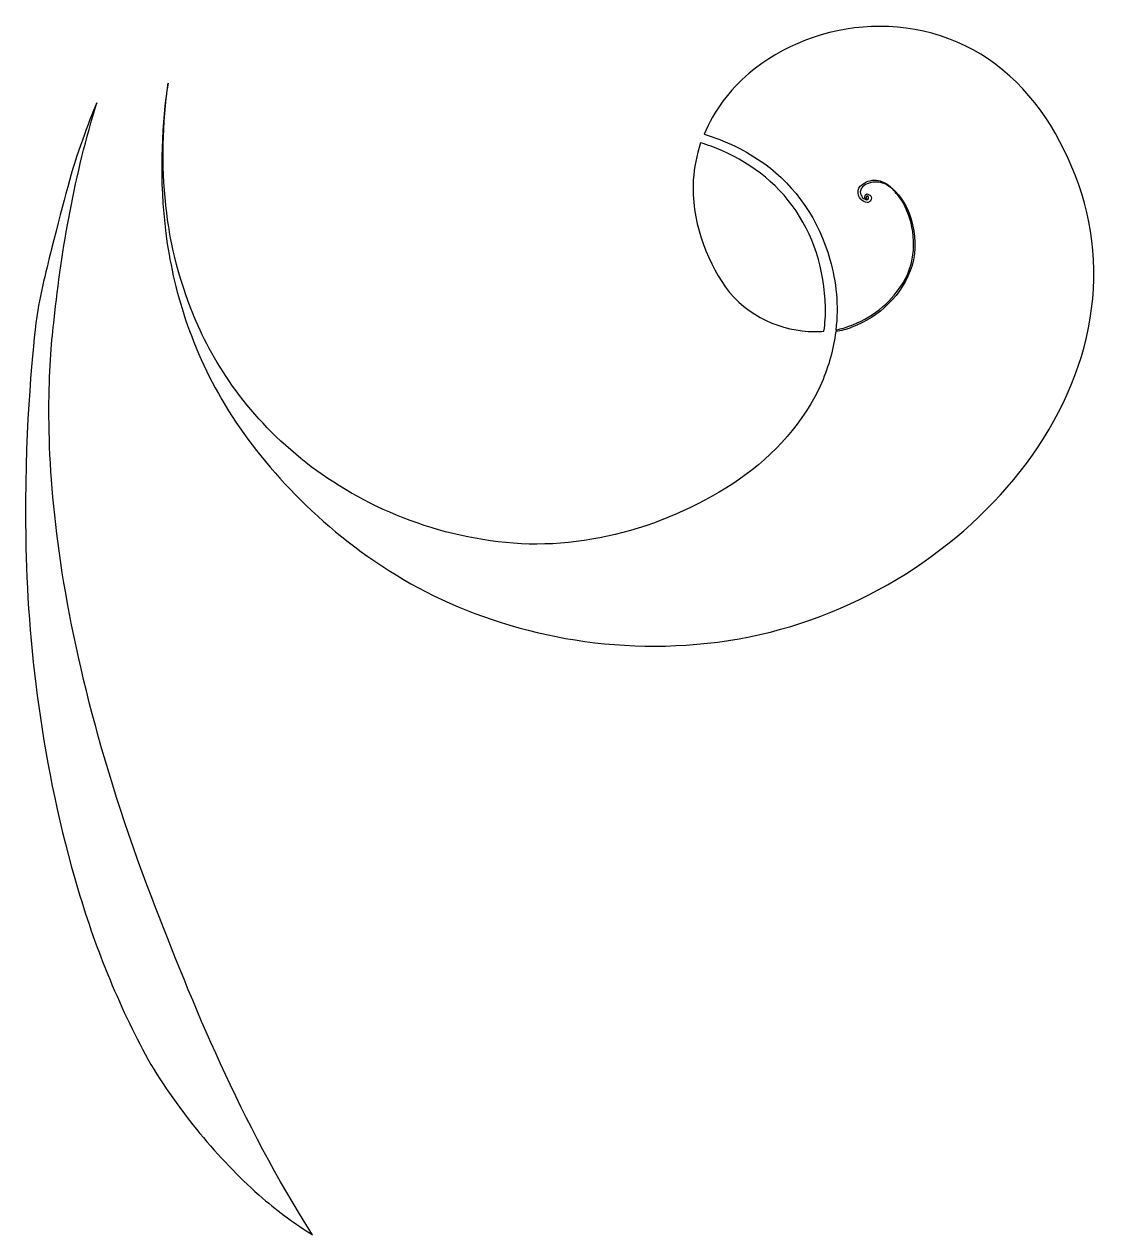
# Model space of a CAD drawing. Header units: centimetres. Extents: x -8.3 to 8.4, y -10 to 10.
# Drawn here: x 1.08 to 5.6, y 3.43 to 8.52 of the extents above; entities that cross this region are included whole.
import ezdxf

# ---------------------------------------------------------------- set-up
doc = ezdxf.new("R2010")
doc.units = ezdxf.units.CM
doc.header["$MEASUREMENT"] = 0
doc.layers.add('Camada 1', color=7, linetype='Continuous')

msp = doc.modelspace()

# ---------------------------------------------------------------- linework, layer by layer
at = {"layer": 'Camada 1'}
for points, knots in [([(1.67852, 8.21083), (1.68159, 8.23078), (1.68466, 8.25152), (1.68775, 8.27377), (1.68775, 8.27377), (1.66624, 8.10407), (1.65857, 7.92748), (1.67852, 7.76085), (1.67852, 7.76085), (1.68696, 7.6856), (1.70463, 7.53587), (1.77681, 7.34392), (1.77681, 7.34392), (1.84592, 7.1558), (1.98027, 6.92315), (2.20374, 6.73043), (2.20374, 6.73043), (2.42485, 6.53694), (2.73047, 6.38568), (3.07599, 6.34419), (3.07599, 6.34419), (3.42307, 6.30043), (3.79164, 6.40332), (4.09186, 6.60679), (4.09186, 6.60679), (4.23852, 6.70969), (4.36446, 6.84788), (4.43815, 7.01451), (4.43815, 7.01451), (4.46736, 7.08285), (4.48728, 7.15426), (4.49652, 7.22874), (4.49652, 7.22874), (4.51954, 7.23104), (4.54182, 7.23797), (4.56409, 7.24639), (4.56409, 7.24639), (4.67929, 7.29015), (4.77832, 7.38154), (4.81822, 7.50669), (4.81822, 7.50669), (4.83589, 7.57043), (4.83203, 7.63798), (4.81438, 7.70095), (4.81438, 7.70095), (4.79901, 7.74855), (4.77443, 7.79694), (4.73143, 7.83303), (4.73143, 7.83303), (4.72683, 7.83917), (4.72069, 7.84224), (4.71685, 7.84531), (4.71685, 7.84531), (4.71455, 7.84915), (4.70224, 7.85682), (4.68306, 7.86219), (4.68306, 7.86219), (4.66385, 7.86833), (4.63776, 7.86679), (4.61472, 7.85222), (4.61472, 7.85222), (4.60244, 7.84531), (4.594, 7.83531), (4.5917, 7.82304), (4.5917, 7.82304), (4.58863, 7.80769), (4.59477, 7.79386), (4.60167, 7.78618), (4.60167, 7.78618), (4.61011, 7.77774), (4.62088, 7.7716), (4.62855, 7.7716), (4.62855, 7.7716), (4.63469, 7.7716), (4.63855, 7.77467), (4.64159, 7.77774), (4.64159, 7.77774), (4.64315, 7.77851), (4.64545, 7.78311), (4.64545, 7.78465), (4.64545, 7.78465), (4.64852, 7.79232), (4.64468, 7.80076), (4.63778, 7.80386), (4.63778, 7.80386), (4.63471, 7.80539), (4.63011, 7.8077), (4.62704, 7.8077), (4.62704, 7.8077), (4.62244, 7.8054), (4.6209, 7.80079), (4.6209, 7.80079), (4.6209, 7.80079), (4.61783, 7.79388), (4.62013, 7.78772), (4.62397, 7.78698), (4.62397, 7.78698), (4.62704, 7.78621), (4.62857, 7.78698), (4.62857, 7.78698), (4.62857, 7.78698), (4.62857, 7.78698), (4.62704, 7.78698), (4.6255, 7.78775), (4.6255, 7.78775), (4.6232, 7.79005), (4.6232, 7.79389), (4.6255, 7.79698), (4.6255, 7.79698), (4.62783, 7.80082), (4.62857, 7.80082), (4.6332, 7.79698), (4.6332, 7.79698), (4.63473, 7.79391), (4.63624, 7.79007), (4.63473, 7.78701), (4.63473, 7.78701), (4.6332, 7.78624), (4.6332, 7.78471), (4.62782, 7.78317), (4.62782, 7.78317), (4.62245, 7.7847), (4.61475, 7.78701), (4.60861, 7.79238), (4.60861, 7.79238), (4.60554, 7.80082), (4.59938, 7.80775), (4.60017, 7.81617), (4.60017, 7.81617), (4.60091, 7.82771), (4.60708, 7.83768), (4.61475, 7.84228), (4.61475, 7.84228), (4.63319, 7.85609), (4.657, 7.85919), (4.67619, 7.85686), (4.67619, 7.85686), (4.68847, 7.85609), (4.69921, 7.85149), (4.70688, 7.84919), (4.70688, 7.84919), (4.72379, 7.83845), (4.73913, 7.82694), (4.75144, 7.81003), (4.75144, 7.81003), (4.78216, 7.77778), (4.80057, 7.73248), (4.81364, 7.68565), (4.81364, 7.68565), (4.82518, 7.63879), (4.82825, 7.58352), (4.81824, 7.53285), (4.81824, 7.53285), (4.80827, 7.47758), (4.77911, 7.42382), (4.74223, 7.38159), (4.74223, 7.38159), (4.68542, 7.31095), (4.59634, 7.25718), (4.49731, 7.23493), (4.49731, 7.23493), (4.50882, 7.33706), (4.49961, 7.43765), (4.47196, 7.53132), (4.47196, 7.53132), (4.4274, 7.69642), (4.32684, 7.84075), (4.19862, 7.93367), (4.19862, 7.93367), (4.11874, 7.99127), (4.03048, 8.03347), (3.94369, 8.05882), (3.94369, 8.05882), (3.98362, 8.15709), (4.04889, 8.2454), (4.13258, 8.31528), (4.13258, 8.31528), (4.2708, 8.43122), (4.45355, 8.50493), (4.6478, 8.51184), (4.6478, 8.51184), (4.83976, 8.52181), (5.04322, 8.45961), (5.19988, 8.32909), (5.19988, 8.32909), (5.35882, 8.1978), (5.46708, 8.01122), (5.53156, 7.80773), (5.53156, 7.80773), (5.59607, 7.60347), (5.59916, 7.37776), (5.54156, 7.16352), (5.54156, 7.16352), (5.48319, 6.94775), (5.36879, 6.7458), (5.21829, 6.57382), (5.21829, 6.57382), (4.9173, 6.2283), (4.47809, 5.98412), (4.00126, 5.92194), (4.00126, 5.92194), (3.52445, 5.86127), (3.08218, 5.968), (2.74126, 6.14998), (2.74126, 6.14998), (2.39802, 6.33656), (2.14539, 6.59456), (1.97341, 6.84718), (1.97341, 6.84718), (1.80297, 7.10287), (1.72002, 7.36471), (1.6847, 7.59735), (1.6847, 7.59735), (1.65013, 7.83075), (1.65857, 8.03731), (1.67852, 8.21083)], [0, 0, 0, 0, 0.0181818, 0.0181818, 0.0181818, 0.0181818, 0.0363636, 0.0363636, 0.0363636, 0.0363636, 0.0545455, 0.0545455, 0.0545455, 0.0545455, 0.0727273, 0.0727273, 0.0727273, 0.0727273, 0.0909091, 0.0909091, 0.0909091, 0.0909091, 0.1090909, 0.1090909, 0.1090909, 0.1090909, 0.1272727, 0.1272727, 0.1272727, 0.1272727, 0.1454545, 0.1454545, 0.1454545, 0.1454545, 0.1636364, 0.1636364, 0.1636364, 0.1636364, 0.1818182, 0.1818182, 0.1818182, 0.1818182, 0.2, 0.2, 0.2, 0.2, 0.2181818, 0.2181818, 0.2181818, 0.2181818, 0.2363636, 0.2363636, 0.2363636, 0.2363636, 0.2545455, 0.2545455, 0.2545455, 0.2545455, 0.2727273, 0.2727273, 0.2727273, 0.2727273, 0.2909091, 0.2909091, 0.2909091, 0.2909091, 0.3090909, 0.3090909, 0.3090909, 0.3090909, 0.3272727, 0.3272727, 0.3272727, 0.3272727, 0.3454545, 0.3454545, 0.3454545, 0.3454545, 0.3636364, 0.3636364, 0.3636364, 0.3636364, 0.3818182, 0.3818182, 0.3818182, 0.3818182, 0.4, 0.4, 0.4, 0.4, 0.4181818, 0.4181818, 0.4181818, 0.4181818, 0.4363636, 0.4363636, 0.4363636, 0.4363636, 0.4545455, 0.4545455, 0.4545455, 0.4545455, 0.4727273, 0.4727273, 0.4727273, 0.4727273, 0.4909091, 0.4909091, 0.4909091, 0.4909091, 0.5090909, 0.5090909, 0.5090909, 0.5090909, 0.5272727, 0.5272727, 0.5272727, 0.5272727, 0.5454545, 0.5454545, 0.5454545, 0.5454545, 0.5636364, 0.5636364, 0.5636364, 0.5636364, 0.5818182, 0.5818182, 0.5818182, 0.5818182, 0.6, 0.6, 0.6, 0.6, 0.6181818, 0.6181818, 0.6181818, 0.6181818, 0.6363636, 0.6363636, 0.6363636, 0.6363636, 0.6545455, 0.6545455, 0.6545455, 0.6545455, 0.6727273, 0.6727273, 0.6727273, 0.6727273, 0.6909091, 0.6909091, 0.6909091, 0.6909091, 0.7090909, 0.7090909, 0.7090909, 0.7090909, 0.7272727, 0.7272727, 0.7272727, 0.7272727, 0.7454545, 0.7454545, 0.7454545, 0.7454545, 0.7636364, 0.7636364, 0.7636364, 0.7636364, 0.7818182, 0.7818182, 0.7818182, 0.7818182, 0.8, 0.8, 0.8, 0.8, 0.8181818, 0.8181818, 0.8181818, 0.8181818, 0.8363636, 0.8363636, 0.8363636, 0.8363636, 0.8545455, 0.8545455, 0.8545455, 0.8545455, 0.8727273, 0.8727273, 0.8727273, 0.8727273, 0.8909091, 0.8909091, 0.8909091, 0.8909091, 0.9090909, 0.9090909, 0.9090909, 0.9090909, 0.9272727, 0.9272727, 0.9272727, 0.9272727, 0.9454545, 0.9454545, 0.9454545, 0.9454545, 0.9636364, 0.9636364, 0.9636364, 0.9636364, 1, 1, 1, 1]), ([(2.08547, 3.58231), (1.91349, 3.73127), (1.75072, 3.92399), (1.6148, 4.14513), (1.6148, 4.14513), (1.48965, 4.37087), (1.38519, 4.62273), (1.30997, 4.87842), (1.30997, 4.87842), (1.15487, 5.39441), (1.09574, 5.92805), (1.08886, 6.35956), (1.08886, 6.35956), (1.08272, 6.7911), (1.11574, 7.12431), (1.13185, 7.26483), (1.13185, 7.26483), (1.14259, 7.35622), (1.17408, 7.4798), (1.19712, 7.57656), (1.19712, 7.57656), (1.25316, 7.78696), (1.28081, 7.9098), (1.32767, 8.03418), (1.32767, 8.03418), (1.34995, 8.09638), (1.3699, 8.15012), (1.38831, 8.19158), (1.38831, 8.19158), (1.29618, 7.89289), (1.23935, 7.57653), (1.20866, 7.27864), (1.20866, 7.27864), (1.18868, 7.12277), (1.16641, 6.80181), (1.22017, 6.3772), (1.22017, 6.3772), (1.27161, 5.9526), (1.39908, 5.42126), (1.61945, 4.8469), (1.61945, 4.8469), (1.79069, 4.40002), (1.99415, 3.90017), (2.29591, 3.42794), (2.29591, 3.42794), (2.22446, 3.47174), (2.15458, 3.52321), (2.08547, 3.58231)], [0, 0, 0, 0, 0.0769231, 0.0769231, 0.0769231, 0.0769231, 0.1538462, 0.1538462, 0.1538462, 0.1538462, 0.2307692, 0.2307692, 0.2307692, 0.2307692, 0.3076923, 0.3076923, 0.3076923, 0.3076923, 0.3846154, 0.3846154, 0.3846154, 0.3846154, 0.4615385, 0.4615385, 0.4615385, 0.4615385, 0.5384615, 0.5384615, 0.5384615, 0.5384615, 0.6153846, 0.6153846, 0.6153846, 0.6153846, 0.6923077, 0.6923077, 0.6923077, 0.6923077, 0.7692308, 0.7692308, 0.7692308, 0.7692308, 0.8461538, 0.8461538, 0.8461538, 0.8461538, 1, 1, 1, 1]), ([(4.40587, 7.22877), (4.27226, 7.22877), (4.12409, 7.29021), (4.0327, 7.41535), (4.0327, 7.41535), (3.94975, 7.53896), (3.88758, 7.69639), (3.89758, 7.86684), (3.89758, 7.86684), (3.90065, 7.91907), (3.91139, 7.96974), (3.92827, 8.02271), (3.92827, 8.02271), (3.94364, 8.01964), (3.95748, 8.01274), (3.97203, 8.00813), (3.97203, 8.00813), (4.10027, 7.96207), (4.22619, 7.87838), (4.31371, 7.75857), (4.31371, 7.75857), (4.40126, 7.64033), (4.45039, 7.4883), (4.45346, 7.33087), (4.45346, 7.33087), (4.4542, 7.29708), (4.4519, 7.26483), (4.44732, 7.23028), (4.44732, 7.23028), (4.43428, 7.22877), (4.42124, 7.22877), (4.40587, 7.22877)], [0, 0, 0, 0, 0.1111111, 0.1111111, 0.1111111, 0.1111111, 0.2222222, 0.2222222, 0.2222222, 0.2222222, 0.3333333, 0.3333333, 0.3333333, 0.3333333, 0.4444444, 0.4444444, 0.4444444, 0.4444444, 0.5555556, 0.5555556, 0.5555556, 0.5555556, 0.6666667, 0.6666667, 0.6666667, 0.6666667, 0.7777778, 0.7777778, 0.7777778, 0.7777778, 1, 1, 1, 1])]:
    msp.add_open_spline(points, degree=3, knots=knots, dxfattribs=at)

doc.saveas('drawing.dxf')
